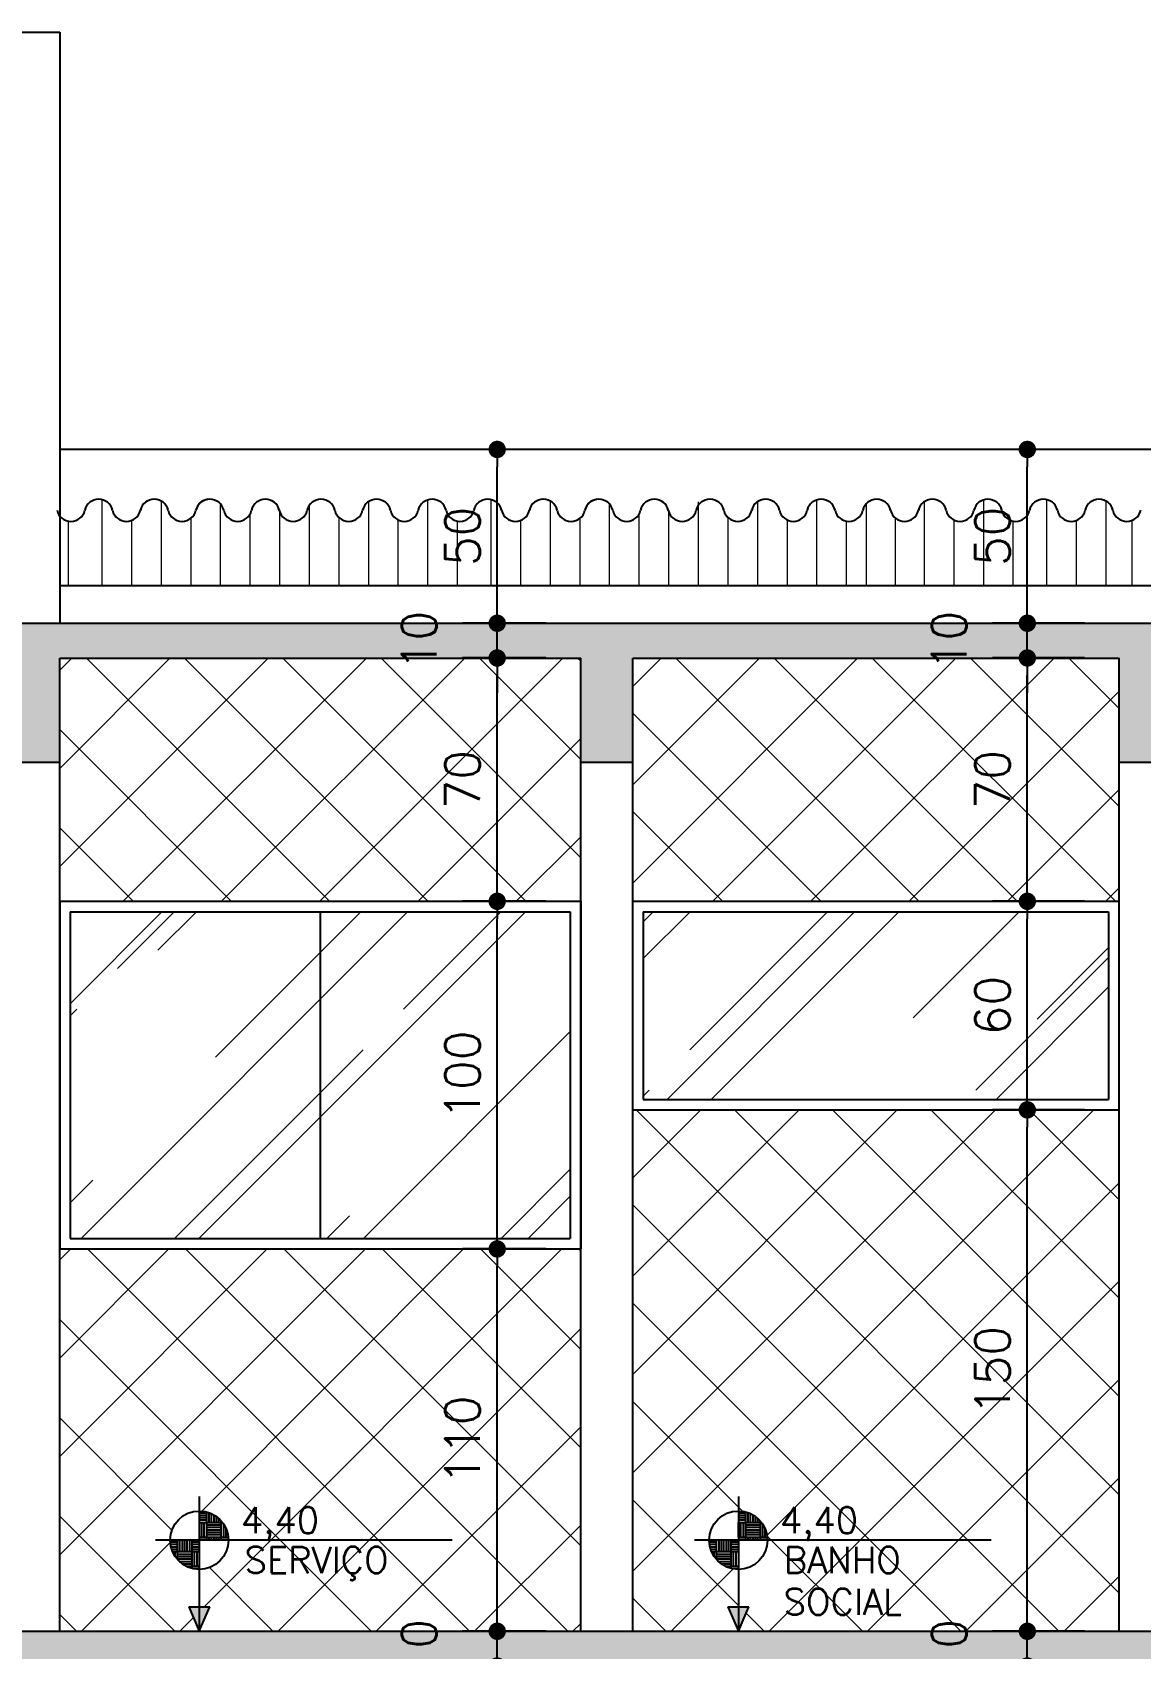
# Model space of a CAD drawing. Header units: inches. Extents: x 580771 to 672494, y 7715997 to 7829530.
# Drawn here: x 654393.1 to 654712.2, y 7722711.7 to 7723176.7 of the extents above; entities that cross this region are included whole.
import ezdxf

# ---------------------------------------------------------------- set-up
doc = ezdxf.new("R2010")
doc.units = ezdxf.units.IN
doc.header["$MEASUREMENT"] = 0
doc.header["$PDMODE"] = 2
for name, color, linetype, lineweight in [('ARQ-01', 1, 'Continuous', 13), ('COTAS', 7, 'Continuous', 0), ('LINHAS FINAS', 1, 'Continuous', 9)]:
    doc.layers.add(name, color=color, linetype=linetype, lineweight=lineweight)
for name, color, linetype in [('Block1', 1, 'Continuous'), ('NIVEL', 2, 'Continuous'), ('P01', 1, 'Continuous'), ('P06', 6, 'Continuous'), ('parede', 6, 'Continuous')]:
    doc.layers.add(name, color=color, linetype=linetype)
doc.styles.add('R80E50', font='romans.shx', dxfattribs={"height": 10})
doc.styles.add('ROMANS', font='romans', dxfattribs={"height": 0.2})
doc.dimstyles.new('ARQ50', dxfattribs={"dimscale": 50, "dimtxt": 10, "dimasz": 0.1, "dimexe": 0.2, "dimexo": 0.2, "dimgap": 0.1, "dimtad": 1, "dimdec": 0, "dimzin": 12, "dimdsep": 46, "dimtxsty": 'R80E50', "dimblk1": 'DOT', "dimblk2": 'DOT', "dimsah": 1, "dimcen": 0.4, "dimclrd": 15, "dimclre": 15, "dimclrt": 3, "dimadec": 0, "dimazin": 0, "dimtfac": 1, "dimtdec": 0, "dimtmove": 2, "dimatfit": 3, "dimldrblk": 'DOT', "dimfxl": 0.2, "dimtolj": 1, "dimtzin": 12, "dimarcsym": 0})
pattern_1 = [(50, (-1901.658, -30568.503), (14.345203652, -1.2550427), [1.5, -16.5]), (355, (-1901.658, -30568.503), (-2.775026672, 15.043842674), [1.2, -13.2]), (100.45144446, (-1900.463, -30568.608), (11.570176935, 13.78879982), [1.27480384, -14.02284224]), (46.1842, (-1901.658, -30564.503), (21.344826613, -3.310385616), [2.25, -24.75]), (96.6356355, (-1899.88, -30564.78), (18.693238913, 19.482372015), [1.91220684, -21.0342752]), (351.184164, (-1901.658, -30564.503), (18.6932389, 19.482372005), [1.8, -19.80000002]), (21, (-1899.658, -30565.503), (11.938141042, -8.052377813), [1.5, -16.5]), (326, (-1899.658, -30565.503), (4.866306638, 14.5030009), [1.2, -13.2]), (71.45144474, (-1898.663, -30566.174), (16.804447535, 6.450623056), [1.2748038, -14.02284224]), (37.5, (-1901.658, -30568.503), (0.2431971063, 6.6578770766), [0, -13.04, 0, -13.4, 0, -13.25]), (7.5, (-1901.658, -30568.503), (5.261390749, 7.8882342376), [0, -7.64, 0, -12.74, 0, -5.05]), (327.5, (-1906.118, -30568.503), (10.6764487234, -0.4510974347), [0, -5, 0, -15.6, 0, -20.7]), (317.5, (-1908.118, -30568.503), (11.663723387, 2.002099647), [0, -6.5, 0, -10.36, 0, -14.7])]
pattern_2 = [(45, (-1901.658, -30568.503), (-14.142135624, 14.142135624), []), (135, (-1901.658, -30568.503), (-14.142135624, -14.142135624), [])]
pattern_3 = [(45, (-1901.66, -30568.503), (42.42640687, 113.137085), [750, -100, 250, -50]), (45, (-1872.31, -30503.8), (-82.37794, 11.6672619), [150, -16.5, 300, -37.5]), (45, (-1914.032, -30520.773), (160.15968594, 207.53584028), [400, -70, 200, -50])]

# ---------------------------------------------------------------- blocks, each defined once
blk = doc.blocks.new('*X32')
at = {"color": 0}
for p, q in [((-1683.05, 3892), (-1680, 3892)), ((-1683.05, 3891), (-1680, 3891)), ((-1683.05, 3890), (-1680, 3890)), ((-1683.05, 3889), (-1680, 3889)), ((-1683.05, 3888), (-1680, 3888)), ((-1683, 3882), (-1683, 3888)), ((-1682, 3882), (-1682, 3888)), ((-1681, 3882), (-1681, 3888)), ((-1680, 3888), (-1680, 3892.29)), ((-1680, 3882), (-1680, 3888)), ((-1680, 3888), (-1674, 3888)), ((-1680, 3887), (-1674, 3887)), ((-1679, 3888), (-1679, 3891.98)), ((-1678, 3888), (-1678, 3891.57)), ((-1677, 3888), (-1677, 3891.05)), ((-1676, 3888), (-1676, 3890.4)), ((-1675, 3888), (-1675, 3889.59)), ((-1674, 3888), (-1674, 3888.57)), ((-1674, 3882), (-1674, 3888)), ((-1674, 3888), (-1673.54, 3888)), ((-1673, 3882), (-1673, 3887.24)), ((-1695.03, 3880), (-1692, 3880)), ((-1692, 3876), (-1692, 3880.69)), ((-1691, 3876), (-1691, 3880.69)), ((-1690, 3876), (-1690, 3880.69)), ((-1689, 3876), (-1689, 3880.69)), ((-1688, 3876), (-1688, 3880.69)), ((-1687, 3876), (-1687, 3880.69)), ((-1686, 3876), (-1686, 3880.69)), ((-1686, 3880), (-1683.05, 3880)), ((-1683.05, 3882), (-1680, 3882)), ((-1683.05, 3881), (-1680, 3881)), ((-1680, 3886), (-1674, 3886)), ((-1680, 3885), (-1674, 3885)), ((-1680, 3884), (-1674, 3884)), ((-1680, 3883), (-1674, 3883)), ((-1680, 3880.69), (-1680, 3882)), ((-1680, 3882), (-1674, 3882)), ((-1679, 3880.69), (-1679, 3882)), ((-1678, 3880.69), (-1678, 3882)), ((-1677, 3880.69), (-1677, 3882)), ((-1676, 3880.69), (-1676, 3882)), ((-1675, 3880.69), (-1675, 3882)), ((-1674, 3880.69), (-1674, 3882)), ((-1674, 3882), (-1671.12, 3882)), ((-1674, 3881), (-1671.05, 3881)), ((-1672, 3882), (-1672, 3885.37)), ((-1694.93, 3879), (-1692, 3879)), ((-1694.74, 3878), (-1692, 3878)), ((-1694.47, 3877), (-1692, 3877)), ((-1694.1, 3876), (-1692, 3876)), ((-1694, 3875.78), (-1694, 3876)), ((-1693, 3873.98), (-1693, 3876)), ((-1692, 3872.69), (-1692, 3876)), ((-1692, 3876), (-1686, 3876)), ((-1692, 3875), (-1686, 3875)), ((-1692, 3874), (-1686, 3874)), ((-1692, 3873), (-1686, 3873)), ((-1686, 3879), (-1683.05, 3879)), ((-1686, 3878), (-1683.05, 3878)), ((-1686, 3877), (-1683.05, 3877)), ((-1686, 3870), (-1686, 3876)), ((-1686, 3876), (-1683.05, 3876)), ((-1685, 3870), (-1685, 3876)), ((-1684, 3870), (-1684, 3876)), ((-1691.33, 3872), (-1686, 3872)), ((-1690.13, 3871), (-1686, 3871)), ((-1688.51, 3870), (-1686, 3870)), ((-1688, 3869.76), (-1688, 3870)), ((-1687, 3869.36), (-1687, 3870)), ((-1686, 3869.06), (-1686, 3870)), ((-1686, 3870), (-1683.05, 3870)), ((-1685.77, 3869), (-1683.05, 3869))]:
    blk.add_line(p, q, dxfattribs=at)
blk = doc.blocks.new('nível corte')
at = {"layer": 'NIVEL', "color": 2, "linetype": 'Continuous'}
for p, q in [((172038.46, 10236.15), (172038.46, 10197.35)), ((172111.26, 10223.55), (172025.86, 10223.55)), ((172035.46, 10204.35), (172038.46, 10197.35)), ((172035.46, 10204.35), (172041.46, 10204.35)), ((172038.46, 10197.35), (172041.46, 10204.35))]:
    blk.add_line(p, q, dxfattribs=at)
blk.add_circle((172038.46, 10223.55), 8.4, dxfattribs=at)
blk.add_solid([(172035.46, 10204.35), (172038.46, 10197.35), (172041.46, 10204.35), (172038.46, 10197.35)], dxfattribs=at)
at = {"layer": 'NIVEL', "color": 1, "linetype": 'Continuous', "xscale": 0.7000000000116415, "yscale": 0.7000000000116415, "zscale": 0.7000000000116415}
blk.add_blockref('*X32', (173216.6, 7507.07), dxfattribs=at)
blk = doc.blocks.new('_DOT')
at = {"color": 0, "linetype": 'ByBlock'}
blk.add_line((-0.5, 0), (-1, 0), dxfattribs=at)
at = {"color": 0, "linetype": 'ByBlock', "const_width": 0.5}
blk.add_lwpolyline([(-0.25, 0, 1), (0.25, 0, 1)], format="xyb", close=True, dxfattribs=at)
blk = doc.blocks.new('*D265')
at = {"layer": 'Defpoints', "color": 0, "transparency": 16777216}
for p in [(654679.6, 7722716.68), (654706.02, 7722716.68), (654706.02, 7722706.68)]:
    blk.add_point(p, dxfattribs=at)
at = {"layer": 'NIVEL', "color": 15, "lineweight": -2, "transparency": 16777216}
for p, q in [((654679.6, 7722721.68), (654679.6, 7722726.68)), ((654696.02, 7722716.68), (654669.6, 7722716.68)), ((654679.6, 7722706.68), (654679.6, 7722716.68)), ((654696.02, 7722706.68), (654669.6, 7722706.68)), ((654679.6, 7722701.68), (654679.6, 7722696.68))]:
    blk.add_line(p, q, dxfattribs=at)
at = {"layer": 'NIVEL', "color": 15, "lineweight": -2, "transparency": 16777216, "xscale": 5, "yscale": 5, "zscale": 5}
for p, rotation in [((654679.6, 7722716.68), 270), ((654679.6, 7722706.68), 90)]:
    blk.add_blockref('_DOT', p, dxfattribs=dict(at, rotation=rotation))
at = {"layer": 'NIVEL', "color": 3, "transparency": 16777216, "insert": (654657.1, 7722711.68), "char_height": 10, "attachment_point": 5, "rotation": 90, "style": 'R80E50'}
blk.add_mtext('\\A1;10', dxfattribs=at)
blk = doc.blocks.new('*D266')
at = {"layer": 'Defpoints', "color": 0, "transparency": 16777216}
for p in [(654679.6, 7722866.68), (654706.02, 7722866.68), (654706.02, 7722716.68)]:
    blk.add_point(p, dxfattribs=at)
at = {"layer": 'NIVEL', "color": 15, "lineweight": -2, "transparency": 16777216}
for p, q in [((654696.02, 7722866.68), (654669.6, 7722866.68)), ((654679.6, 7722721.68), (654679.6, 7722861.68)), ((654696.02, 7722716.68), (654669.6, 7722716.68))]:
    blk.add_line(p, q, dxfattribs=at)
at = {"layer": 'NIVEL', "color": 15, "lineweight": -2, "transparency": 16777216, "xscale": 5, "yscale": 5, "zscale": 5}
for p, rotation in [((654679.6, 7722866.68), 90), ((654679.6, 7722716.68), 270)]:
    blk.add_blockref('_DOT', p, dxfattribs=dict(at, rotation=rotation))
at = {"layer": 'NIVEL', "color": 3, "transparency": 16777216, "insert": (654669.6, 7722791.68), "char_height": 10, "attachment_point": 5, "rotation": 90, "style": 'R80E50'}
blk.add_mtext('\\A1;150', dxfattribs=at)
blk = doc.blocks.new('*D267')
at = {"layer": 'Defpoints', "color": 0, "transparency": 16777216}
for p in [(654679.6, 7722926.68), (654706.02, 7722926.68), (654706.02, 7722866.68)]:
    blk.add_point(p, dxfattribs=at)
at = {"layer": 'NIVEL', "color": 15, "lineweight": -2, "transparency": 16777216}
for p, q in [((654696.02, 7722926.68), (654669.6, 7722926.68)), ((654679.6, 7722871.68), (654679.6, 7722921.68)), ((654696.02, 7722866.68), (654669.6, 7722866.68))]:
    blk.add_line(p, q, dxfattribs=at)
at = {"layer": 'NIVEL', "color": 15, "lineweight": -2, "transparency": 16777216, "xscale": 5, "yscale": 5, "zscale": 5}
for p, rotation in [((654679.6, 7722926.68), 90), ((654679.6, 7722866.68), 270)]:
    blk.add_blockref('_DOT', p, dxfattribs=dict(at, rotation=rotation))
at = {"layer": 'NIVEL', "color": 3, "transparency": 16777216, "insert": (654669.6, 7722896.68), "char_height": 10, "attachment_point": 5, "rotation": 90, "style": 'R80E50'}
blk.add_mtext('\\A1;60', dxfattribs=at)
blk = doc.blocks.new('*D268')
at = {"layer": 'Defpoints', "color": 0, "transparency": 16777216}
for p in [(654679.6, 7722996.68), (654706.02, 7722996.68), (654706.02, 7722926.68)]:
    blk.add_point(p, dxfattribs=at)
at = {"layer": 'NIVEL', "color": 15, "lineweight": -2, "transparency": 16777216}
for p, q in [((654696.02, 7722996.68), (654669.6, 7722996.68)), ((654679.6, 7722931.68), (654679.6, 7722991.68)), ((654696.02, 7722926.68), (654669.6, 7722926.68))]:
    blk.add_line(p, q, dxfattribs=at)
at = {"layer": 'NIVEL', "color": 15, "lineweight": -2, "transparency": 16777216, "xscale": 5, "yscale": 5, "zscale": 5}
for p, rotation in [((654679.6, 7722996.68), 90), ((654679.6, 7722926.68), 270)]:
    blk.add_blockref('_DOT', p, dxfattribs=dict(at, rotation=rotation))
at = {"layer": 'NIVEL', "color": 3, "transparency": 16777216, "insert": (654669.6, 7722961.68), "char_height": 10, "attachment_point": 5, "rotation": 90, "style": 'R80E50'}
blk.add_mtext('\\A1;70', dxfattribs=at)
blk = doc.blocks.new('*D269')
at = {"layer": 'Defpoints', "color": 0, "transparency": 16777216}
for p in [(654679.6, 7723006.68), (654706.02, 7723006.68), (654706.02, 7722996.68)]:
    blk.add_point(p, dxfattribs=at)
at = {"layer": 'NIVEL', "color": 15, "lineweight": -2, "transparency": 16777216}
for p, q in [((654679.6, 7723011.68), (654679.6, 7723016.68)), ((654696.02, 7723006.68), (654669.6, 7723006.68)), ((654679.6, 7722996.68), (654679.6, 7723006.68)), ((654696.02, 7722996.68), (654669.6, 7722996.68)), ((654679.6, 7722991.68), (654679.6, 7722986.68))]:
    blk.add_line(p, q, dxfattribs=at)
at = {"layer": 'NIVEL', "color": 15, "lineweight": -2, "transparency": 16777216, "xscale": 5, "yscale": 5, "zscale": 5}
for p, rotation in [((654679.6, 7723006.68), 270), ((654679.6, 7722996.68), 90)]:
    blk.add_blockref('_DOT', p, dxfattribs=dict(at, rotation=rotation))
at = {"layer": 'NIVEL', "color": 3, "transparency": 16777216, "insert": (654657.1, 7723001.68), "char_height": 10, "attachment_point": 5, "rotation": 90, "style": 'R80E50'}
blk.add_mtext('\\A1;10', dxfattribs=at)
blk = doc.blocks.new('*D270')
at = {"layer": 'Defpoints', "color": 0, "transparency": 16777216}
for p in [(654679.6, 7723056.68), (654704.79, 7723056.68), (654706.02, 7723006.68)]:
    blk.add_point(p, dxfattribs=at)
at = {"layer": 'NIVEL', "color": 15, "lineweight": -2, "transparency": 16777216}
for p, q in [((654694.79, 7723056.68), (654669.6, 7723056.68)), ((654679.6, 7723011.68), (654679.6, 7723051.68)), ((654696.02, 7723006.68), (654669.6, 7723006.68))]:
    blk.add_line(p, q, dxfattribs=at)
at = {"layer": 'NIVEL', "color": 15, "lineweight": -2, "transparency": 16777216, "xscale": 5, "yscale": 5, "zscale": 5}
for p, rotation in [((654679.6, 7723056.68), 90), ((654679.6, 7723006.68), 270)]:
    blk.add_blockref('_DOT', p, dxfattribs=dict(at, rotation=rotation))
at = {"layer": 'NIVEL', "color": 3, "transparency": 16777216, "insert": (654669.6, 7723031.68), "char_height": 10, "attachment_point": 5, "rotation": 90, "style": 'R80E50'}
blk.add_mtext('\\A1;50', dxfattribs=at)
blk = doc.blocks.new('*D274')
at = {"layer": 'Defpoints', "color": 0, "transparency": 16777216}
for p in [(654526.98, 7722716.68), (654551.02, 7722716.68), (654551.02, 7722706.68)]:
    blk.add_point(p, dxfattribs=at)
at = {"layer": 'NIVEL', "color": 15, "lineweight": -2, "transparency": 16777216}
for p, q in [((654526.98, 7722721.68), (654526.98, 7722726.68)), ((654541.02, 7722716.68), (654516.98, 7722716.68)), ((654526.98, 7722706.68), (654526.98, 7722716.68)), ((654541.02, 7722706.68), (654516.98, 7722706.68)), ((654526.98, 7722701.68), (654526.98, 7722696.68))]:
    blk.add_line(p, q, dxfattribs=at)
at = {"layer": 'NIVEL', "color": 15, "lineweight": -2, "transparency": 16777216, "xscale": 5, "yscale": 5, "zscale": 5}
for p, rotation in [((654526.98, 7722716.68), 270), ((654526.98, 7722706.68), 90)]:
    blk.add_blockref('_DOT', p, dxfattribs=dict(at, rotation=rotation))
at = {"layer": 'NIVEL', "color": 3, "transparency": 16777216, "insert": (654504.48, 7722711.68), "char_height": 10, "attachment_point": 5, "rotation": 90, "style": 'R80E50'}
blk.add_mtext('\\A1;10', dxfattribs=at)
blk = doc.blocks.new('*D275')
at = {"layer": 'Defpoints', "color": 0, "transparency": 16777216}
for p in [(654526.98, 7722826.68), (654551.02, 7722826.68), (654551.02, 7722716.68)]:
    blk.add_point(p, dxfattribs=at)
at = {"layer": 'NIVEL', "color": 15, "lineweight": -2, "transparency": 16777216}
for p, q in [((654541.02, 7722826.68), (654516.98, 7722826.68)), ((654526.98, 7722721.68), (654526.98, 7722821.68)), ((654541.02, 7722716.68), (654516.98, 7722716.68))]:
    blk.add_line(p, q, dxfattribs=at)
at = {"layer": 'NIVEL', "color": 15, "lineweight": -2, "transparency": 16777216, "xscale": 5, "yscale": 5, "zscale": 5}
for p, rotation in [((654526.98, 7722826.68), 90), ((654526.98, 7722716.68), 270)]:
    blk.add_blockref('_DOT', p, dxfattribs=dict(at, rotation=rotation))
at = {"layer": 'NIVEL', "color": 3, "transparency": 16777216, "insert": (654516.98, 7722771.68), "char_height": 10, "attachment_point": 5, "rotation": 90, "style": 'R80E50'}
blk.add_mtext('\\A1;110', dxfattribs=at)
blk = doc.blocks.new('*D276')
at = {"layer": 'Defpoints', "color": 0, "transparency": 16777216}
for p in [(654526.98, 7722926.68), (654551.02, 7722926.68), (654551.02, 7722826.68)]:
    blk.add_point(p, dxfattribs=at)
at = {"layer": 'NIVEL', "color": 15, "lineweight": -2, "transparency": 16777216}
for p, q in [((654541.02, 7722926.68), (654516.98, 7722926.68)), ((654526.98, 7722831.68), (654526.98, 7722921.68)), ((654541.02, 7722826.68), (654516.98, 7722826.68))]:
    blk.add_line(p, q, dxfattribs=at)
at = {"layer": 'NIVEL', "color": 15, "lineweight": -2, "transparency": 16777216, "xscale": 5, "yscale": 5, "zscale": 5}
for p, rotation in [((654526.98, 7722926.68), 90), ((654526.98, 7722826.68), 270)]:
    blk.add_blockref('_DOT', p, dxfattribs=dict(at, rotation=rotation))
at = {"layer": 'NIVEL', "color": 3, "transparency": 16777216, "insert": (654516.98, 7722876.68), "char_height": 10, "attachment_point": 5, "rotation": 90, "style": 'R80E50'}
blk.add_mtext('\\A1;100', dxfattribs=at)
blk = doc.blocks.new('*D277')
at = {"layer": 'Defpoints', "color": 0, "transparency": 16777216}
for p in [(654526.98, 7722996.68), (654551.02, 7722996.68), (654551.02, 7722926.68)]:
    blk.add_point(p, dxfattribs=at)
at = {"layer": 'NIVEL', "color": 15, "lineweight": -2, "transparency": 16777216}
for p, q in [((654541.02, 7722996.68), (654516.98, 7722996.68)), ((654526.98, 7722931.68), (654526.98, 7722991.68)), ((654541.02, 7722926.68), (654516.98, 7722926.68))]:
    blk.add_line(p, q, dxfattribs=at)
at = {"layer": 'NIVEL', "color": 15, "lineweight": -2, "transparency": 16777216, "xscale": 5, "yscale": 5, "zscale": 5}
for p, rotation in [((654526.98, 7722996.68), 90), ((654526.98, 7722926.68), 270)]:
    blk.add_blockref('_DOT', p, dxfattribs=dict(at, rotation=rotation))
at = {"layer": 'NIVEL', "color": 3, "transparency": 16777216, "insert": (654516.98, 7722961.68), "char_height": 10, "attachment_point": 5, "rotation": 90, "style": 'R80E50'}
blk.add_mtext('\\A1;70', dxfattribs=at)
blk = doc.blocks.new('*D278')
at = {"layer": 'Defpoints', "color": 0, "transparency": 16777216}
for p in [(654526.98, 7723006.68), (654551.02, 7723006.68), (654551.02, 7722996.68)]:
    blk.add_point(p, dxfattribs=at)
at = {"layer": 'NIVEL', "color": 15, "lineweight": -2, "transparency": 16777216}
for p, q in [((654526.98, 7723011.68), (654526.98, 7723016.68)), ((654541.02, 7723006.68), (654516.98, 7723006.68)), ((654526.98, 7722996.68), (654526.98, 7723006.68)), ((654541.02, 7722996.68), (654516.98, 7722996.68)), ((654526.98, 7722991.68), (654526.98, 7722986.68))]:
    blk.add_line(p, q, dxfattribs=at)
at = {"layer": 'NIVEL', "color": 15, "lineweight": -2, "transparency": 16777216, "xscale": 5, "yscale": 5, "zscale": 5}
for p, rotation in [((654526.98, 7723006.68), 270), ((654526.98, 7722996.68), 90)]:
    blk.add_blockref('_DOT', p, dxfattribs=dict(at, rotation=rotation))
at = {"layer": 'NIVEL', "color": 3, "transparency": 16777216, "insert": (654504.48, 7723001.68), "char_height": 10, "attachment_point": 5, "rotation": 90, "style": 'R80E50'}
blk.add_mtext('\\A1;10', dxfattribs=at)
blk = doc.blocks.new('*D279')
at = {"layer": 'Defpoints', "color": 0, "transparency": 16777216}
for p in [(654526.98, 7723056.68), (654551.02, 7723056.68), (654551.02, 7723006.68)]:
    blk.add_point(p, dxfattribs=at)
at = {"layer": 'NIVEL', "color": 15, "lineweight": -2, "transparency": 16777216}
for p, q in [((654541.02, 7723056.68), (654516.98, 7723056.68)), ((654526.98, 7723011.68), (654526.98, 7723051.68)), ((654541.02, 7723006.68), (654516.98, 7723006.68))]:
    blk.add_line(p, q, dxfattribs=at)
at = {"layer": 'NIVEL', "color": 15, "lineweight": -2, "transparency": 16777216, "xscale": 5, "yscale": 5, "zscale": 5}
for p, rotation in [((654526.98, 7723056.68), 90), ((654526.98, 7723006.68), 270)]:
    blk.add_blockref('_DOT', p, dxfattribs=dict(at, rotation=rotation))
at = {"layer": 'NIVEL', "color": 3, "transparency": 16777216, "insert": (654516.98, 7723031.68), "char_height": 10, "attachment_point": 5, "rotation": 90, "style": 'R80E50'}
blk.add_mtext('\\A1;50', dxfattribs=at)

msp = doc.modelspace()

# ---------------------------------------------------------------- hatches: boundary and pattern name
at = {"layer": 'ARQ-01'}
h = msp.add_hatch(dxfattribs=at)
h.set_pattern_fill('_USER', color=256, scale=20, angle=45, style=0, double=1, pattern_type=0)
h.set_pattern_definition(pattern_2)
h.paths.add_polyline_path([(654706.019, 7722866.677), (654566.019, 7722866.677), (654566.019, 7722716.677), (654596.407, 7722716.677), (654593.407, 7722723.677), (654596.407, 7722723.677), (654596.407, 7722734.486, -0.4142136), (654588.007, 7722742.886, -1), (654604.807, 7722742.886, -0.4142136), (654596.407, 7722734.486), (654596.407, 7722723.677), (654599.407, 7722723.677), (654596.407, 7722716.677), (654706.019, 7722716.677)])
h.paths.add_polyline_path([(654706.019, 7722996.677), (654566.019, 7722996.677), (654566.019, 7722926.677), (654706.019, 7722926.677)])
h.paths.add_polyline_path([(654551.019, 7722826.677), (654401.019, 7722826.677), (654401.019, 7722716.677), (654441.212, 7722716.677), (654438.212, 7722723.677), (654441.212, 7722723.677), (654441.212, 7722734.486, -0.4142136), (654432.812, 7722742.886, -1), (654449.612, 7722742.886, -0.4142136), (654441.212, 7722734.486), (654441.212, 7722723.677), (654444.212, 7722723.677), (654441.212, 7722716.677), (654551.019, 7722716.677)])
h.paths.add_polyline_path([(654551.019, 7722996.677), (654401.019, 7722996.677), (654401.019, 7722926.677), (654551.019, 7722926.677)])
h.paths.add_polyline_path([(654664.603, 7722701.796), (654664.603, 7722721.558), (654649.603, 7722721.558), (654649.603, 7722701.796)], flags=9)
h.paths.add_polyline_path([(654677.103, 7722777.034), (654677.103, 7722806.32), (654662.103, 7722806.32), (654662.103, 7722777.034)], flags=24)
h.paths.add_polyline_path([(654608.625, 7722719.565), (654648.803, 7722719.565), (654648.803, 7722730.815), (654608.625, 7722730.815)], flags=24)
h.paths.add_polyline_path([(654608.982, 7722731.563), (654647.732, 7722731.563), (654647.732, 7722742.813), (654608.982, 7722742.813)], flags=24)
h.paths.add_polyline_path([(654607.226, 7722741.225), (654634.547, 7722741.225), (654634.547, 7722754.617), (654607.226, 7722754.617)], flags=24)
h.paths.add_polyline_path([(654677.103, 7722951.082), (654677.103, 7722972.272), (654662.103, 7722972.272), (654662.103, 7722951.082)], flags=24)
h.paths.add_polyline_path([(654664.603, 7722991.796), (654664.603, 7723011.558), (654649.603, 7723011.558), (654649.603, 7722991.796)], flags=9)
h.paths.add_polyline_path([(654511.981, 7722701.796), (654511.981, 7722721.558), (654496.981, 7722721.558), (654496.981, 7722701.796)], flags=9)
h.paths.add_polyline_path([(654524.481, 7722757.034), (654524.481, 7722786.32), (654509.481, 7722786.32), (654509.481, 7722757.034)], flags=24)
h.paths.add_polyline_path([(654452.806, 7722728.438), (654501.734, 7722728.438), (654501.734, 7722743.438), (654452.806, 7722743.438)], flags=24)
h.paths.add_polyline_path([(654452.032, 7722741.225), (654479.353, 7722741.225), (654479.353, 7722754.617), (654452.032, 7722754.617)], flags=24)
h.paths.add_polyline_path([(654524.481, 7722951.082), (654524.481, 7722972.272), (654509.481, 7722972.272), (654509.481, 7722951.082)], flags=24)
h.paths.add_polyline_path([(654511.981, 7722991.796), (654511.981, 7723011.558), (654496.981, 7723011.558), (654496.981, 7722991.796)], flags=9)
h = msp.add_hatch(dxfattribs=at)
h.set_pattern_fill('_USER', color=256, scale=20, angle=45, style=0, double=1, pattern_type=0)
h.set_pattern_definition(pattern_2)
h.paths.add_polyline_path([(654386.019, 7722706.677), (654066.019, 7722706.677), (654066.019, 7722636.677), (654326.019, 7722636.677), (654326.019, 7722516.677), (654384.019, 7722516.677), (654384.019, 7722531.677), (654386.019, 7722531.677)])
h.paths.add_polyline_path([(654386.019, 7722514.677), (654328.019, 7722514.677), (654328.019, 7722501.677), (654326.019, 7722501.677), (654326.019, 7722469.511), (654386.019, 7722473.461)])
h.paths.add_polyline_path([(654386.019, 7722473.461), (654326.019, 7722469.511), (654326.019, 7722426.677), (654386.019, 7722426.677)])
h.paths.add_polyline_path([(654551.019, 7722536.677), (654401.019, 7722536.677), (654401.019, 7722474.449), (654541.183, 7722483.677), (654551.019, 7722484.375)])
h.paths.add_polyline_path([(654441.212, 7722444.486, -0.4142136), (654432.812, 7722452.886, -1), (654449.612, 7722452.886, -0.4142136), (654441.212, 7722444.486), (654441.212, 7722433.677), (654444.212, 7722433.677), (654441.212, 7722426.677), (654551.019, 7722426.677), (654551.019, 7722484.375), (654541.183, 7722483.677), (654401.019, 7722474.449), (654401.019, 7722426.677), (654441.212, 7722426.677), (654438.212, 7722433.677), (654441.212, 7722433.677)])
h.paths.add_polyline_path([(654551.019, 7722706.677), (654401.019, 7722706.677), (654401.019, 7722636.677), (654551.019, 7722636.677)])
h.paths.add_polyline_path([(654706.019, 7722706.677), (654566.019, 7722706.677), (654566.019, 7722636.677), (654706.019, 7722636.677)])
h.paths.add_polyline_path([(654706.019, 7722576.677), (654566.019, 7722576.677), (654566.019, 7722485.44), (654706.019, 7722495.374)])
h.paths.add_polyline_path([(654706.019, 7722495.374), (654566.019, 7722485.44), (654566.019, 7722426.677), (654596.407, 7722426.677), (654593.407, 7722433.677), (654596.407, 7722433.677), (654596.407, 7722444.486, -0.4142136), (654588.007, 7722452.886, -1), (654604.807, 7722452.886, -0.4142136), (654596.407, 7722444.486), (654596.407, 7722433.677), (654599.407, 7722433.677), (654596.407, 7722426.677), (654706.019, 7722426.677)])
h.paths.add_polyline_path([(654350.883, 7722514.296), (654350.883, 7722534.058), (654335.883, 7722534.058), (654335.883, 7722514.296)], flags=9)
h.paths.add_polyline_path([(654349.395, 7722604.534), (654349.395, 7722633.82), (654334.395, 7722633.82), (654334.395, 7722604.534)], flags=24)
h.paths.add_polyline_path([(654336.895, 7722701.796), (654336.895, 7722721.558), (654321.895, 7722721.558), (654321.895, 7722701.796)], flags=9)
h.paths.add_polyline_path([(654349.395, 7722453.582), (654349.395, 7722474.772), (654334.395, 7722474.772), (654334.395, 7722453.582)], flags=9)
h.paths.add_polyline_path([(654350.699, 7722499.296), (654350.699, 7722519.058), (654335.699, 7722519.058), (654335.699, 7722499.296)], flags=9)
h.paths.add_polyline_path([(654524.481, 7722467.034), (654524.481, 7722496.32), (654509.481, 7722496.32), (654509.481, 7722467.034)], flags=9)
h.paths.add_polyline_path([(654452.806, 7722438.438), (654501.734, 7722438.438), (654501.734, 7722453.438), (654452.806, 7722453.438)], flags=24)
h.paths.add_polyline_path([(654453.103, 7722451.225), (654479.353, 7722451.225), (654479.353, 7722464.617), (654453.103, 7722464.617)], flags=24)
h.paths.add_polyline_path([(654524.481, 7722661.082), (654524.481, 7722682.272), (654509.481, 7722682.272), (654509.481, 7722661.082)], flags=24)
h.paths.add_polyline_path([(654511.981, 7722701.796), (654511.981, 7722721.558), (654496.981, 7722721.558), (654496.981, 7722701.796)], flags=9)
h.paths.add_polyline_path([(654677.103, 7722661.082), (654677.103, 7722682.272), (654662.103, 7722682.272), (654662.103, 7722661.082)], flags=24)
h.paths.add_polyline_path([(654664.603, 7722701.796), (654664.603, 7722721.558), (654649.603, 7722721.558), (654649.603, 7722701.796)], flags=9)
h.paths.add_polyline_path([(654677.103, 7722487.034), (654677.103, 7722516.32), (654662.103, 7722516.32), (654662.103, 7722487.034)], flags=24)
h.paths.add_polyline_path([(654608.625, 7722429.565), (654648.803, 7722429.565), (654648.803, 7722440.815), (654608.625, 7722440.815)], flags=24)
h.paths.add_polyline_path([(654608.982, 7722441.563), (654647.732, 7722441.563), (654647.732, 7722452.813), (654608.982, 7722452.813)], flags=24)
h.paths.add_polyline_path([(654608.297, 7722451.225), (654634.547, 7722451.225), (654634.547, 7722464.617), (654608.297, 7722464.617)], flags=24)
at = {"layer": 'LINHAS FINAS'}
h = msp.add_hatch(dxfattribs=at)
h.set_pattern_fill('AR-RROOF', color=256, scale=50, angle=45, style=0)
h.set_pattern_definition(pattern_3)
h.paths.add_polyline_path([(654548.019, 7722923.677), (654476.019, 7722923.677), (654476.019, 7722829.677), (654548.019, 7722829.677)])
h.paths.add_polyline_path([(654476.019, 7722923.677), (654404.019, 7722923.677), (654404.019, 7722829.677), (654476.019, 7722829.677)])
h.paths.add_polyline_path([(654524.481, 7722862.034), (654524.481, 7722891.32), (654509.481, 7722891.32), (654509.481, 7722862.034)], flags=24)
h = msp.add_hatch(dxfattribs=at)
h.set_pattern_fill('AR-RROOF', color=256, scale=50, angle=45, style=0)
h.set_pattern_definition(pattern_3)
h.paths.add_polyline_path([(654703.019, 7722923.677), (654569.019, 7722923.677), (654569.019, 7722869.677), (654703.019, 7722869.677)])
h.paths.add_polyline_path([(654677.103, 7722886.32), (654677.103, 7722907.034), (654662.103, 7722907.034), (654662.103, 7722886.32)], flags=24)
at = {"layer": 'P01'}
h = msp.add_hatch(dxfattribs=at)
h.set_pattern_fill('AR-CONC', color=256, scale=2)
h.set_pattern_definition(pattern_1)
h.paths.add_polyline_path([(655351.019, 7722996.677), (655701.019, 7722996.677), (655701.019, 7722966.677), (655716.019, 7722966.677), (655716.019, 7722996.677), (655796.019, 7722996.677), (655796.019, 7723056.677), (655781.019, 7723056.677), (655781.019, 7723006.677), (654051.019, 7723006.677), (654051.019, 7722966.677), (654066.019, 7722966.677), (654066.019, 7722996.677), (654386.019, 7722996.677), (654386.019, 7722966.677), (654401.019, 7722966.677), (654401.019, 7722996.677), (654551.019, 7722996.677), (654551.019, 7722966.677), (654566.019, 7722966.677), (654566.019, 7722996.677), (654706.019, 7722996.677), (654706.019, 7722966.677), (654721.019, 7722966.677), (654721.019, 7722996.677), (655021.019, 7722996.677), (655021.019, 7722966.677), (655036.019, 7722966.677), (655036.019, 7722996.677), (655336.019, 7722996.677), (655336.019, 7722966.677), (655351.019, 7722966.677)])
h.paths.add_polyline_path([(655717.13, 7722991.796), (655717.13, 7723011.558), (655702.13, 7723011.558), (655702.13, 7722991.796)], flags=25)
h.paths.add_polyline_path([(655593.53, 7722991.796), (655593.53, 7723011.558), (655578.53, 7723011.558), (655578.53, 7722991.796)], flags=25)
h.paths.add_polyline_path([(655285.733, 7722991.796), (655285.733, 7723011.558), (655270.733, 7723011.558), (655270.733, 7722991.796)], flags=25)
h.paths.add_polyline_path([(654970.741, 7722991.796), (654970.741, 7723011.558), (654955.741, 7723011.558), (654955.741, 7722991.796)], flags=25)
h.paths.add_polyline_path([(654664.603, 7722991.796), (654664.603, 7723011.558), (654649.603, 7723011.558), (654649.603, 7722991.796)], flags=25)
h.paths.add_polyline_path([(654511.981, 7722991.796), (654511.981, 7723011.558), (654496.981, 7723011.558), (654496.981, 7722991.796)], flags=25)
h.paths.add_polyline_path([(654336.895, 7722991.796), (654336.895, 7723011.558), (654321.895, 7723011.558), (654321.895, 7722991.796)], flags=25)
h = msp.add_hatch(dxfattribs=at)
h.set_pattern_fill('AR-CONC', color=256, scale=2)
h.set_pattern_definition(pattern_1)
h.paths.add_polyline_path([(655336.019, 7722676.677), (655351.019, 7722676.677), (655351.019, 7722706.677), (655701.019, 7722706.677), (655701.019, 7722676.677), (655716.019, 7722676.677), (655716.019, 7722716.677), (654051.019, 7722716.677), (654051.019, 7722676.677), (654066.019, 7722676.677), (654066.019, 7722706.677), (654386.019, 7722706.677), (654386.019, 7722676.677), (654401.019, 7722676.677), (654401.019, 7722706.677), (654551.019, 7722706.677), (654551.019, 7722676.677), (654566.019, 7722676.677), (654566.019, 7722706.677), (654706.019, 7722706.677), (654706.019, 7722676.677), (654721.019, 7722676.677), (654721.019, 7722706.677), (655021.019, 7722706.677), (655021.019, 7722676.677), (655036.019, 7722676.677), (655036.019, 7722706.677), (655336.019, 7722706.677)])
h.paths.add_polyline_path([(655658.53, 7722701.796), (655658.53, 7722721.558), (655643.53, 7722721.558), (655643.53, 7722701.796)], flags=9)
h.paths.add_polyline_path([(655285.733, 7722701.796), (655285.733, 7722721.558), (655270.733, 7722721.558), (655270.733, 7722701.796)], flags=9)
h.paths.add_polyline_path([(654970.741, 7722701.796), (654970.741, 7722721.558), (654955.741, 7722721.558), (654955.741, 7722701.796)], flags=9)
h.paths.add_polyline_path([(654664.603, 7722701.796), (654664.603, 7722721.558), (654649.603, 7722721.558), (654649.603, 7722701.796)], flags=9)
h.paths.add_polyline_path([(654511.981, 7722701.796), (654511.981, 7722721.558), (654496.981, 7722721.558), (654496.981, 7722701.796)], flags=9)
h.paths.add_polyline_path([(654336.895, 7722701.796), (654336.895, 7722721.558), (654321.895, 7722721.558), (654321.895, 7722701.796)], flags=9)

# ---------------------------------------------------------------- linework, layer by layer
at = {"layer": 'Block1'}
msp.add_line((654401.019, 7723017.511), (655781.019, 7723017.511), dxfattribs=at)
at = {"layer": 'COTAS', "color": 1}
for p, q in [((654413.148, 7723042.351), (654413.148, 7723017.511)), ((654430.2, 7723042.128), (654430.2, 7723017.511)), ((654447.253, 7723041.045), (654447.253, 7723017.511)), ((654489.884, 7723041.619), (654489.884, 7723017.511)), ((654506.937, 7723042.151), (654506.937, 7723017.511)), ((654525.148, 7723042.351), (654525.148, 7723017.511)), ((654542.2, 7723042.128), (654542.2, 7723017.511)), ((654559.253, 7723041.045), (654559.253, 7723017.511)), ((654584.832, 7723041.619), (654584.832, 7723017.511)), ((654601.884, 7723041.619), (654601.884, 7723017.511)), ((654618.937, 7723042.151), (654618.937, 7723017.511)), ((654633.21, 7723041.025), (654633.21, 7723017.511)), ((654649.884, 7723041.619), (654649.884, 7723017.511)), ((654666.937, 7723042.151), (654666.937, 7723017.511)), ((654685.148, 7723042.351), (654685.148, 7723017.511)), ((654702.2, 7723042.128), (654702.2, 7723017.511)), ((654438.727, 7723036.803), (654438.727, 7723017.511)), ((654438.727, 7723036.428), (654438.727, 7723017.511)), ((654455.779, 7723037.992), (654455.779, 7723017.511)), ((654464.305, 7723038.914), (654464.305, 7723017.511)), ((654464.305, 7723037.148), (654464.305, 7723017.511)), ((654472.832, 7723040.541), (654472.832, 7723017.511)), ((654481.358, 7723037.148), (654481.358, 7723017.511)), ((654498.411, 7723036.395), (654498.411, 7723017.511)), ((654550.727, 7723036.803), (654550.727, 7723017.511)), ((654550.727, 7723036.428), (654550.727, 7723017.511)), ((654567.779, 7723037.992), (654567.779, 7723017.511)), ((654576.305, 7723038.914), (654576.305, 7723017.511)), ((654576.305, 7723037.148), (654576.305, 7723017.511)), ((654593.358, 7723037.148), (654593.358, 7723017.511)), ((654610.411, 7723036.395), (654610.411, 7723017.511)), ((654641.548, 7723036.972), (654641.548, 7723017.511)), ((654658.411, 7723036.395), (654658.411, 7723017.511)), ((654403.463, 7723036.038), (654403.463, 7723017.511)), ((654421.674, 7723036.051), (654421.674, 7723017.511)), ((654515.463, 7723036.038), (654515.463, 7723017.511)), ((654533.674, 7723036.051), (654533.674, 7723017.511)), ((654627.463, 7723036.038), (654627.463, 7723017.511)), ((654675.463, 7723036.038), (654675.463, 7723017.511)), ((654693.674, 7723036.051), (654693.674, 7723017.511)), ((654709.674, 7723036.051), (654709.674, 7723017.511))]:
    msp.add_line(p, q, dxfattribs=at)
at = {"layer": 'NIVEL'}
for p, q in [((655781.019, 7723056.677), (654401.019, 7723056.677)), ((654401.019, 7722926.677), (654401.019, 7722826.677)), ((654401.019, 7722926.677), (654551.019, 7722926.677)), ((654551.019, 7722926.677), (654551.019, 7722826.677)), ((654566.019, 7722926.677), (654706.019, 7722926.677)), ((654404.019, 7722923.677), (654404.019, 7722829.677)), ((654404.019, 7722923.677), (654548.019, 7722923.677)), ((654476.019, 7722923.677), (654476.019, 7722829.677)), ((654548.019, 7722923.677), (654548.019, 7722829.677)), ((654569.019, 7722923.677), (654703.019, 7722923.677)), ((654569.019, 7722923.677), (654569.019, 7722869.677)), ((654703.019, 7722923.677), (654703.019, 7722869.677)), ((654569.019, 7722869.677), (654703.019, 7722869.677)), ((654566.019, 7722866.677), (654706.019, 7722866.677)), ((654404.019, 7722829.677), (654548.019, 7722829.677)), ((654401.019, 7722826.677), (654551.019, 7722826.677))]:
    msp.add_line(p, q, dxfattribs=at)
at = {"layer": 'parede'}
for p, q in [((654386.019, 7723176.677), (654401.019, 7723176.677)), ((654401.019, 7723176.677), (654401.019, 7723006.677)), ((654051.019, 7723006.677), (655781.019, 7723006.677)), ((654401.019, 7722716.677), (654401.019, 7722996.677)), ((654401.019, 7722996.677), (654551.019, 7722996.677)), ((654551.019, 7722716.677), (654551.019, 7722996.677)), ((654566.019, 7722716.677), (654566.019, 7722996.677)), ((654566.019, 7722996.677), (654706.019, 7722996.677)), ((654706.019, 7722716.677), (654706.019, 7722996.677)), ((654386.019, 7722966.677), (654401.019, 7722966.677)), ((654551.019, 7722966.677), (654566.019, 7722966.677)), ((654706.019, 7722966.677), (654721.019, 7722966.677)), ((654051.019, 7722716.677), (655716.019, 7722716.677))]:
    msp.add_line(p, q, dxfattribs=at)
at = {"layer": 'parede', "color": 3}
for centre, start, end in [((654412.241, 7723038.264), 12.68038, 167.31962), ((654428.241, 7723038.264), 12.68038, 167.31962), ((654444.241, 7723038.264), 12.68038, 167.31962), ((654444.241, 7723038.264), 96.96273, 167.31962), ((654460.241, 7723038.264), 12.68038, 167.31962), ((654476.241, 7723038.264), 12.68038, 167.31962), ((654492.241, 7723038.264), 12.68038, 167.31962), ((654508.241, 7723038.264), 12.68038, 167.31962), ((654524.241, 7723038.264), 12.68038, 167.31962), ((654540.241, 7723038.264), 12.68038, 167.31962), ((654556.241, 7723038.264), 12.68038, 167.31962), ((654556.241, 7723038.264), 96.96273, 167.31962), ((654572.241, 7723038.264), 12.68038, 167.31962), ((654588.241, 7723038.264), 12.68038, 167.31962), ((654604.241, 7723038.264), 12.68038, 167.31962), ((654620.241, 7723038.264), 12.68038, 167.31962), ((654636.241, 7723038.264), 12.68038, 167.31962), ((654652.241, 7723038.264), 12.68038, 167.31962), ((654668.241, 7723038.264), 12.68038, 167.31962), ((654684.241, 7723038.264), 12.68038, 167.31962), ((654700.241, 7723038.264), 12.68038, 167.31962), ((654404.241, 7723040.064), 192.68038, 347.31962), ((654420.241, 7723040.064), 192.68038, 347.31962), ((654436.241, 7723040.064), 192.68038, 347.31962), ((654452.241, 7723040.064), 192.68038, 347.31962), ((654468.241, 7723040.064), 192.68038, 347.31962), ((654484.241, 7723040.064), 192.68038, 347.31962), ((654500.241, 7723040.064), 192.68038, 347.31962), ((654516.241, 7723040.064), 192.68038, 347.31962), ((654532.241, 7723040.064), 192.68038, 347.31962), ((654548.241, 7723040.064), 192.68038, 347.31962), ((654564.241, 7723040.064), 192.68038, 347.31962), ((654580.241, 7723040.064), 192.68038, 347.31962), ((654596.241, 7723040.064), 192.68038, 347.31962), ((654612.241, 7723040.064), 192.68038, 347.31962), ((654628.241, 7723040.064), 192.68038, 347.31962), ((654644.241, 7723040.064), 192.68038, 347.31962), ((654660.241, 7723040.064), 192.68038, 347.31962), ((654676.241, 7723040.064), 192.68038, 347.31962), ((654692.241, 7723040.064), 192.68038, 347.31962), ((654708.241, 7723040.064), 192.68038, 347.31962)]:
    msp.add_arc(centre, 4.1, start, end, dxfattribs=at)

# ---------------------------------------------------------------- block references
at = {"layer": 'P06'}
for p in [(482402.751, 7712519.332), (482557.945, 7712519.332)]:
    msp.add_blockref('nível corte', p, dxfattribs=at)

# ---------------------------------------------------------------- texts
at = {"layer": 'NIVEL', "style": 'ROMANS'}
for s, p in [('4,40', (654453.192, 7722744.885)), ('4,40', (654608.387, 7722744.885)), ('SERVIÇO', (654454.234, 7722733.438)), ('BANHO ', (654609.428, 7722733.438)), ('SOCIAL', (654609.428, 7722721.44))]:
    msp.add_text(s, height=7.5, dxfattribs=at).set_placement(p)

# ---------------------------------------------------------------- dimensions: what is measured, and where the dimension line sits
at = {"layer": 'NIVEL'}
for base, p1, p2, picture, middle in [((654526.981, 7723056.677), (654551.019, 7723006.677), (654551.019, 7723056.677), '*D279', (654516.981, 7723031.677)), ((654679.603, 7723056.677), (654706.019, 7723006.677), (654704.785, 7723056.677), '*D270', (654669.603, 7723031.677)), ((654526.981, 7723006.677), (654551.019, 7722996.677), (654551.019, 7723006.677), '*D278', (654504.481, 7723001.677)), ((654679.603, 7723006.677), (654706.019, 7722996.677), (654706.019, 7723006.677), '*D269', (654657.103, 7723001.677)), ((654526.981, 7722996.677), (654551.019, 7722926.677), (654551.019, 7722996.677), '*D277', (654516.981, 7722961.677)), ((654679.603, 7722996.677), (654706.019, 7722926.677), (654706.019, 7722996.677), '*D268', (654669.603, 7722961.677)), ((654526.981, 7722926.677), (654551.019, 7722826.677), (654551.019, 7722926.677), '*D276', (654516.981, 7722876.677)), ((654679.603, 7722926.677), (654706.019, 7722866.677), (654706.019, 7722926.677), '*D267', (654669.603, 7722896.677)), ((654679.603, 7722866.677), (654706.019, 7722716.677), (654706.019, 7722866.677), '*D266', (654669.603, 7722791.677)), ((654526.981, 7722826.677), (654551.019, 7722716.677), (654551.019, 7722826.677), '*D275', (654516.981, 7722771.677)), ((654526.981, 7722716.677), (654551.019, 7722706.677), (654551.019, 7722716.677), '*D274', (654504.481, 7722711.677)), ((654679.603, 7722716.677), (654706.019, 7722706.677), (654706.019, 7722716.677), '*D265', (654657.103, 7722711.677))]:
    dim = msp.add_linear_dim(base=base, p1=p1, p2=p2, angle=90, dimstyle='ARQ50', dxfattribs=at)
    dim.commit()
    dim.dimension.update_dxf_attribs({"geometry": picture, "text_midpoint": middle})

doc.saveas('drawing.dxf')
